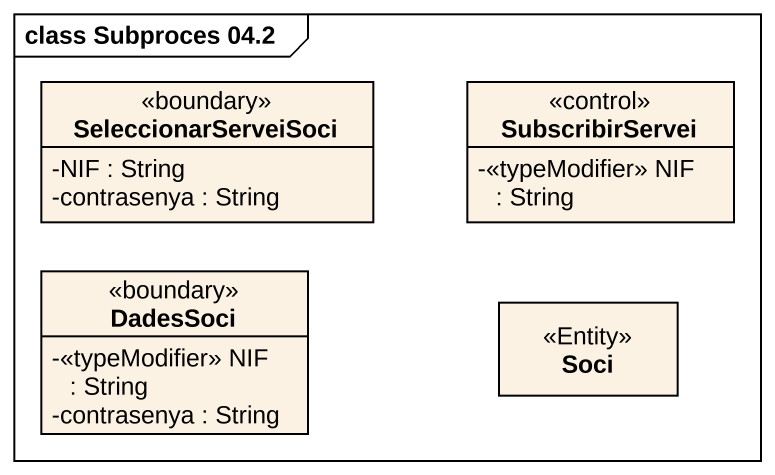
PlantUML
@startuml
mainframe class Subproces 04.2
hide circle
hide empty members
skinparam classAttributeIconSize 0
class SeleccionarServeiSoci <<boundary>> {
  -NIF : String
  -contrasenya : String
}
class SubscribirServei <<control>> {
  -<<typeModifier>> NIF : String
}
class DadesSoci <<boundary>> {
  -<<typeModifier>> NIF : String
  -contrasenya : String
}
class Soci <<Entity>>
@enduml
